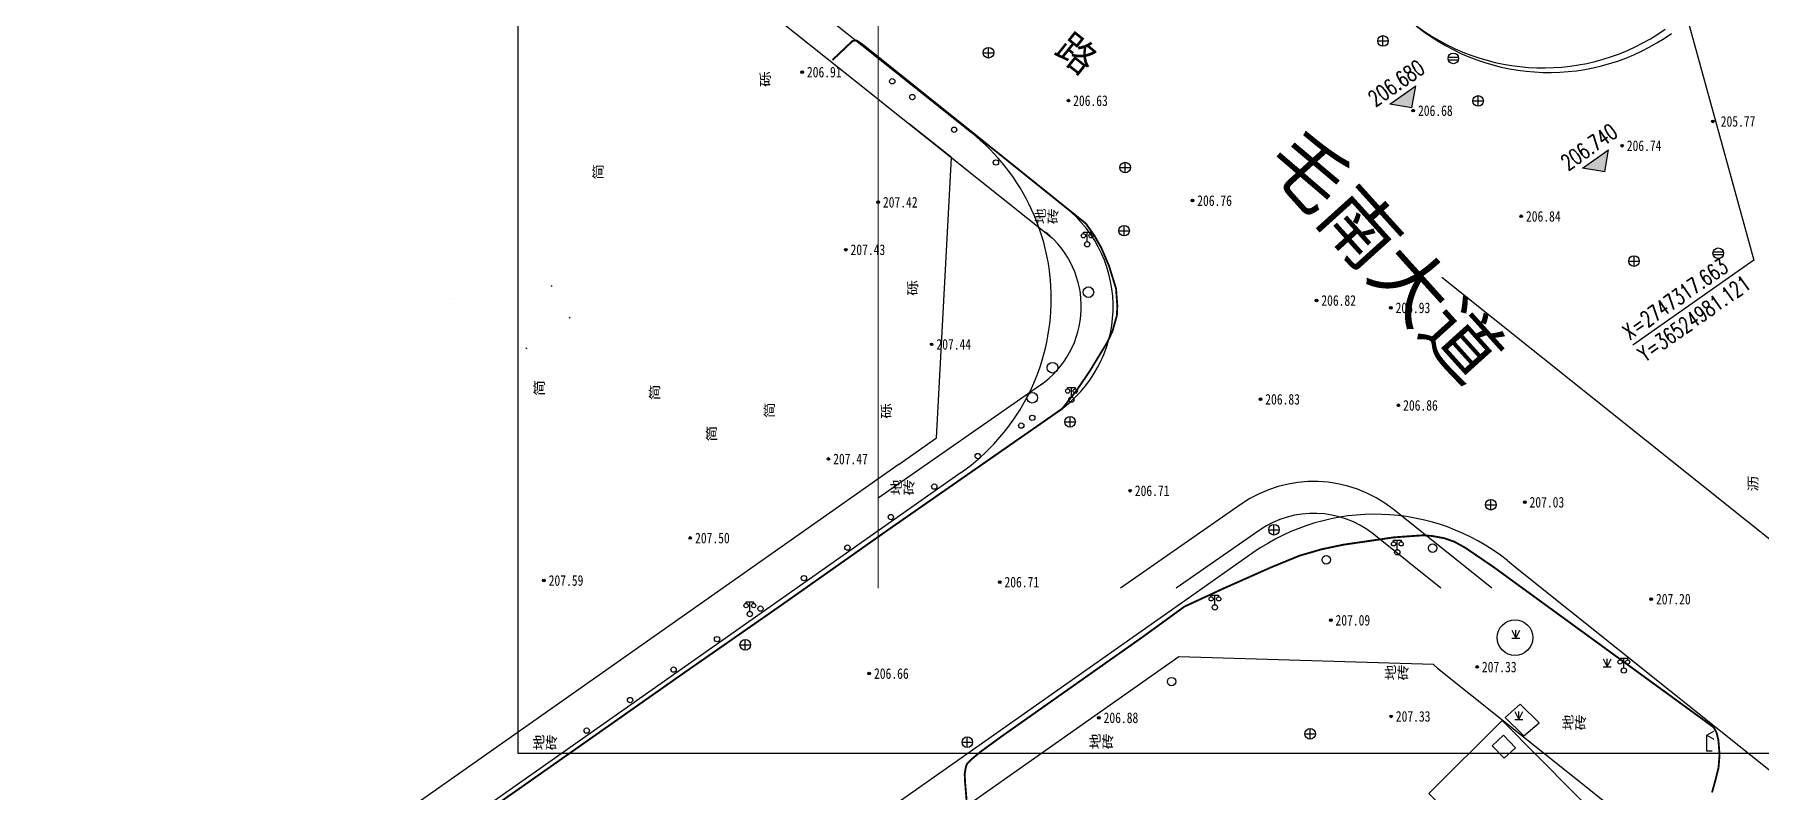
# Model space of a CAD drawing. Extents: x 36524600 to 36525730, y 2746759 to 2747713.
# Drawn here: x 36524826.2 to 36524988.8, y 2747242.1 to 2747313.4 of the extents above; entities that cross this region are included whole.
import ezdxf
from ezdxf.enums import TextEntityAlignment as Align

# ---------------------------------------------------------------- set-up
doc = ezdxf.new("R2010")
doc.units = 0
doc.header["$LTSCALE"] = 1000
doc.header["$MEASUREMENT"] = 0
doc.linetypes.add('DASHDOT', pattern=[25.4, 12.7, -6.35, 0, -6.35])
doc.linetypes.add('X32', pattern=[1.5, 1, -0.5])
doc.layers.add('0-有效绿地', color=96, linetype='Continuous', lineweight=5)
for name, color, linetype in [('0-规划道路', 4, 'Continuous'), ('COMPONENT', 4, 'Continuous'), ('DIM_COOR', 3, 'Continuous'), ('DIM_ELEV', 3, 'Continuous'), ('DLDW', 11, 'Continuous'), ('DLSS', 4, 'Continuous'), ('GCD', 252, 'Continuous'), ('GXYZ', 2, 'Continuous'), ('JMD', 6, 'Continuous'), ('PP-DX-PT', 251, 'Continuous'), ('PUB_TEXT', 7, 'Continuous'), ('RD-中线', 1, 'DASHDOT'), ('RD-侧石线', 251, 'Continuous'), ('RD-红线', 7, 'Continuous'), ('TWT_TEXT', 7, 'Continuous'), ('ZBTZ', 3, 'Continuous')]:
    doc.layers.add(name, color=color, linetype=linetype)
doc.layers.add('ASSIST', color=7, linetype='Continuous', plot=False)
doc.styles.add('_TCH_DIM', font='SIMPLEX', dxfattribs={"bigfont": 'GBCBIG'})
doc.styles.add('正等线体', font='宋体.shx', dxfattribs={"bigfont": '@@gbcbig.shx'})
doc.styles.add('细等线体', font='g13f12w.shx', dxfattribs={"width": 0.8, "bigfont": '@@gbcbig.shx'})
doc.styles.add('黑体', font='simhei.ttf')
doc.linetypes.add('1161', pattern='A,0,[149,AAA.SHX,S=0.15,R=0,X=0,Y=0],-1.6', length=1.6)

# ---------------------------------------------------------------- blocks, each defined once
blk = doc.blocks.new('gc124')
for p, q in [((-0.75, 1.5), (0, 0)), ((-0.75, 0), (0.75, 0)), ((0, 0), (0, 1.5)), ((0, 0), (0.75, 1.5))]:
    blk.add_line(p, q)
blk = doc.blocks.new('gc170')
at = {"linetype": 'Continuous'}
blk.add_circle((0, 0), 0.5, dxfattribs=at)
blk = doc.blocks.new('gc097')
for p, q in [((-0.7, 2), (-0.7, 2.3)), ((-0.7, 2.3), (0.7, 2.3)), ((0, 0.5), (0, 2.3)), ((0.7, 2.3), (0.7, 2))]:
    blk.add_line(p, q)
for centre, radius in [((-0.7, 1.6), 0.4), ((0, 0), 0.5), ((0.73, 1.6), 0.4)]:
    blk.add_circle(centre, radius)
blk = doc.blocks.new('Gc122')
blk.add_circle((0, 0), 0.8)
blk = doc.blocks.new('gc053')
for p, q in [((-0.97, 0.25), (0.97, 0.25)), ((-0.97, -0.25), (0.97, -0.25))]:
    blk.add_line(p, q)
blk.add_circle((0, 0), 1)
blk = doc.blocks.new('gc043')
for p, q in [((-1, 0), (1, 0)), ((0, -1), (0, 1))]:
    blk.add_line(p, q)
blk.add_circle((0, 0), 1)
blk = doc.blocks.new('GC188')
blk.add_circle((0, 0), 1)
blk = doc.blocks.new('gc200')
h = blk.add_hatch(color=256)
edge = h.paths.add_edge_path()
edge.add_arc((0, 0), 0.25, 0, 360)
blk.add_circle((0, 0), 0.25)
blk = doc.blocks.new('gcbj0102')
for p, q in [((-1, 0), (1, 0)), ((0, -1), (0, 1))]:
    blk.add_line(p, q)
blk.add_circle((0, 0), 1)
blk = doc.blocks.new('Gc052')
for p, q in [((0, 3), (1.3, 3.75)), ((0, 3), (1.3, 2.25)), ((0, 0), (0, 3)), ((1, 0), (0, 0))]:
    blk.add_line(p, q)
blk = doc.blocks.new('dxt')
at = {"color": 253, "elevation": 205.97}
blk.add_lwpolyline([(36524871.75, 2747471.48), (36525147.25, 2747471.48), (36525147.25, 2747245.68), (36524871.75, 2747245.68)], close=True, dxfattribs=at)
at = {"layer": 'ASSIST', "color": 253, "linetype": 'Continuous', "flags": 128}
for points, elevation in [([(36524916.75, 2747301.33, 0.00000221, 0.00000221, 0), (36524906.98, 2747308.97, 0.00000221, 0.00000221, 0)], 206.93), ([(36524771.75, 2747173.22, 0.00000221, 0.00000221, 0), (36524920.17, 2747277.29, 0.00000221, 0.00000221, 0)], 206.43)]:
    blk.add_lwpolyline(points, format="xyseb", dxfattribs=dict(at, elevation=elevation))
at = {"layer": 'DLSS', "color": 253, "linetype": 'Continuous', "flags": 128}
for points, elevation in [([(36524866.79, 2747238.87, 0.175, 0.175, 0), (36524871.89, 2747242.42, 0.175, 0.175, 0), (36524887.54, 2747253.41, 0.175, 0.175, 0), (36524896.29, 2747259.49, 0.175, 0.175, 0), (36524906.58, 2747266.74, 0.175, 0.175, 0), (36524922.99, 2747278.15, 0.175, 0.175, 0), (36524924.35, 2747279.88, 0.175, 0.175, 0), (36524925.56, 2747281.65, 0.175, 0.175, 0), (36524927.23, 2747284.39, 0.175, 0.175, 0), (36524927.73, 2747285.46, 0.175, 0.175, 0), (36524928.14, 2747286.92, 0.175, 0.175, 0), (36524928.18, 2747287.84, 0.175, 0.175, 0), (36524928.06, 2747289.47, 0.175, 0.175, 0), (36524927.4, 2747291.59, 0.175, 0.175, 0), (36524926.67, 2747293.31, 0.175, 0.175, 0), (36524926.01, 2747294.46, 0.175, 0.175, 0), (36524925.22, 2747295.58, 0.175, 0.175, 0), (36524922.8, 2747297.52, 0.175, 0.175, 0), (36524917.77, 2747301.56, 0.175, 0.175, 0), (36524904.35, 2747312.3, 0.175, 0.175, 0), (36524903.82, 2747312.69, 0.175, 0.175, 0), (36524903.58, 2747312.82, 0.175, 0.175, 0), (36524903.23, 2747312.76, 0.175, 0.175, 0), (36524901.34, 2747310.97, 0.175, 0.175, 0)], 204.48), ([(36524984.21, 2747242.03, 0.175, 0.175, 0), (36524984.53, 2747243.18, 0.175, 0.175, 0), (36524984.82, 2747244.36, 0.175, 0.175, 0), (36524984.92, 2747245.57, 0.175, 0.175, 0), (36524984.81, 2747246.94, 0.175, 0.175, 0), (36524984.63, 2747247.66, 0.175, 0.175, 0), (36524984.36, 2747248.16, 0.175, 0.175, 0), (36524984.36, 2747248.16, 0.175, 0.175, 0), (36524984.36, 2747248.16, 0.175, 0.175, 0), (36524963.58, 2747263.28, 0.175, 0.175, 0), (36524960.98, 2747265.05, 0.175, 0.175, 0), (36524959.95, 2747265.62, 0.175, 0.175, 0), (36524958.99, 2747265.96, 0.175, 0.175, 0), (36524957.83, 2747266.17, 0.175, 0.175, 0), (36524956.94, 2747266.23, 0.175, 0.175, 0), (36524955.63, 2747266.14, 0.175, 0.175, 0), (36524954.24, 2747266.04, 0.175, 0.175, 0), (36524949.49, 2747265.35, 0.175, 0.175, 0), (36524947.4, 2747264.91, 0.175, 0.175, 0), (36524945.34, 2747264.31, 0.175, 0.175, 0), (36524942.77, 2747263.26, 0.175, 0.175, 0), (36524938.17, 2747261.22, 0.175, 0.175, 0), (36524934.5, 2747259.52, 0.175, 0.175, 0), (36524930.69, 2747256.75, 0.175, 0.175, 0), (36524917.22, 2747247.26, 0.175, 0.175, 0), (36524915.3, 2747245.86, 0.175, 0.175, 0), (36524914.44, 2747245.15, 0.175, 0.175, 0), (36524914.04, 2747244.73, 0.175, 0.175, 0), (36524913.96, 2747244.58, 0.175, 0.175, 0), (36524913.87, 2747244.2, 0.175, 0.175, 0), (36524913.8, 2747243.77, 0.175, 0.175, 0), (36524913.84, 2747242.98, 0.175, 0.175, 0), (36524914.03, 2747240.68, 0.175, 0.175, 0)], 207.48)]:
    blk.add_lwpolyline(points, format="xyseb", dxfattribs=dict(at, elevation=elevation))
at = {"layer": 'JMD', "color": 253, "linetype": 'Continuous'}
for p, q in [((36524874.91, 2747289.74, 209.16), (36524874.83, 2747289.64, 209.16)), ((36524876.63, 2747286.67, 209.13), (36524876.56, 2747286.76, 209.13)), ((36524872.56, 2747283.77, 208.97), (36524872.49, 2747283.87, 208.97))]:
    blk.add_line(p, q, dxfattribs=at)
at = {"layer": 'JMD', "color": 253, "linetype": 'Continuous', "const_width": 0.00000222, "elevation": 215.38, "flags": 128}
blk.add_lwpolyline([(36524867.73, 2747321.62), (36524902.6, 2747293.12), (36524890.92, 2747279.17), (36524855.81, 2747307.83)], close=True, dxfattribs=at)
at = {"layer": 'JMD', "color": 253, "linetype": 'Continuous', "elevation": 208.6, "flags": 128}
for points in [[(36524799.02, 2747232.13, 0.00000221, 0.00000221, 0), (36524849.22, 2747267.34, 0.00000221, 0.00000221, 0), (36524869.3, 2747281.47, 0.00000221, 0.00000221, 0), (36524877.74, 2747287.45, 0.00000221, 0.00000221, 0), (36524869.21, 2747294.33, 0.00000221, 0.00000221, 0), (36524852.24, 2747307.97, 0.00000221, 0.00000221, 0), (36524858.6, 2747315.87, 0.00000221, 0.00000221, 0), (36524861.44, 2747319.01, 0.00000223, 0.00000223, 0)], [(36524798.95, 2747232.23, 0.00000221, 0.00000221, 0), (36524849.15, 2747267.43, 0.00000221, 0.00000221, 0), (36524869.23, 2747281.57, 0.00000221, 0.00000221, 0), (36524877.54, 2747287.46, 0.00000221, 0.00000221, 0), (36524869.13, 2747294.23, 0.00000221, 0.00000221, 0), (36524852.07, 2747307.95, 0.00000221, 0.00000221, 0), (36524858.51, 2747315.95, 0.00000221, 0.00000221, 0), (36524861.35, 2747319.1, 0.00000223, 0.00000223, 0)]]:
    blk.add_lwpolyline(points, format="xyseb", dxfattribs=at)
at = {"layer": 'JMD', "color": 253, "linetype": 'Continuous', "flags": 128}
for points, elevation in [([(36524874.2, 2747286.08, 0.00000221, 0.00000221, 0), (36524853.48, 2747271.48, 0.00000221, 0.00000221, 0), (36524849.54, 2747277.09, 0.00000221, 0.00000221, 0), (36524869.96, 2747291.85, 0.00000221, 0.00000221, 0)], 209.55), ([(36524871.24, 2747279.73, 0.00000221, 0.00000221, 0), (36524873.51, 2747277.68, 0.00000221, 0.00000221, 0), (36524876.14, 2747280.38, 0.00000221, 0.00000221, 0), (36524873.95, 2747282.51, 0.00000221, 0.00000221, 0)], 207.82), ([(36524881.25, 2747280.19, 0.00000221, 0.00000221, 0), (36524883.29, 2747282.74, 0.00000221, 0.00000221, 0), (36524887.9, 2747279.18, 0.00000221, 0.00000221, 0), (36524885.9, 2747276.59, 0.00000221, 0.00000221, 0)], 210.98), ([(36524890.92, 2747279.17, 0.00000221, 0.00000221, 0), (36524897.57, 2747273.81, 0.00000221, 0.00000221, 0), (36524899.77, 2747276.81, 0.00000221, 0.00000221, 0), (36524893.4, 2747282.14, 0.00000222, 0.00000222, 0)], 214.72), ([(36524864.63, 2747277.53, 0.00000221, 0.00000221, 0), (36524868.46, 2747272.27, 0.00000221, 0.00000221, 0), (36524872.44, 2747274.7, 0.00000221, 0.00000221, 0), (36524868.54, 2747280.36, 0.00000221, 0.00000221, 0)], 207.73), ([(36524886.44, 2747276.24, 0.00000221, 0.00000221, 0), (36524891.18, 2747272.38, 0.00000221, 0.00000221, 0), (36524893.47, 2747275.5, 0.00000221, 0.00000221, 0), (36524888.54, 2747279.11, 0.00000221, 0.00000221, 0)], 207.46)]:
    blk.add_lwpolyline(points, format="xyseb", close=True, dxfattribs=dict(at, elevation=elevation))
at = {"layer": 'JMD', "color": 253, "linetype": 'X32', "elevation": 226.51, "flags": 128}
blk.add_lwpolyline([(36524970.95, 2747228.64), (36524977.8, 2747235.36), (36524964.45, 2747248.8), (36524957.52, 2747241.92)], close=True, dxfattribs=at)
at = {"layer": 'JMD', "color": 253, "linetype": 'Continuous', "flags": 128}
blk.add_lwpolyline([(36524964.57, 2747247.42), (36524963.51, 2747246.43), (36524964.64, 2747245.25), (36524965.71, 2747246.24)], close=True, dxfattribs=at)
at = {"layer": 'PP-DX-PT', "color": 253, "linetype": 'Continuous'}
for p in [(36524898.49, 2747309.84, 206.91), (36524923.57, 2747307.15, 206.63), (36524956.06, 2747306.21, 206.68), (36524984.28, 2747305.2, 205.77), (36524975.73, 2747302.91, 206.74), (36524905.65, 2747297.59, 207.42), (36524935.26, 2747297.74, 206.76), (36524966.23, 2747296.26, 206.84), (36524902.6, 2747293.12, 207.43), (36524946.95, 2747288.34, 206.82), (36524953.95, 2747287.65, 206.93), (36524910.69, 2747284.21, 207.44), (36524941.67, 2747279.04, 206.83), (36524954.66, 2747278.47, 206.86), (36524900.96, 2747273.42, 207.47), (36524929.38, 2747270.43, 206.71), (36524966.57, 2747269.35, 207.03), (36524887.95, 2747265.98, 207.5), (36524874.16, 2747261.98, 207.59), (36524917.1, 2747261.83, 206.71), (36524978.48, 2747260.23, 207.2), (36524948.29, 2747258.24, 207.09), (36524904.81, 2747253.22, 206.66), (36524962.08, 2747253.84, 207.33), (36524926.44, 2747249.06, 206.88), (36524953.97, 2747249.19, 207.33)]:
    blk.add_point(p, dxfattribs=at)
at = {"layer": 'PP-DX-PT', "color": 253}
for p in [(36524898.49, 2747309.84, 206.91), (36524923.57, 2747307.15, 206.63), (36524956.06, 2747306.21, 206.68), (36524984.28, 2747305.2, 205.77), (36524975.73, 2747302.91, 206.74), (36524905.65, 2747297.59, 207.42), (36524935.26, 2747297.74, 206.76), (36524966.23, 2747296.26, 206.84), (36524902.6, 2747293.12, 207.43), (36524946.95, 2747288.34, 206.82), (36524953.95, 2747287.65, 206.93), (36524910.69, 2747284.21, 207.44), (36524941.67, 2747279.04, 206.83), (36524954.66, 2747278.47, 206.86), (36524900.96, 2747273.42, 207.47), (36524929.38, 2747270.43, 206.71), (36524966.57, 2747269.35, 207.03), (36524887.95, 2747265.98, 207.5), (36524874.16, 2747261.98, 207.59), (36524917.1, 2747261.83, 206.71), (36524978.48, 2747260.23, 207.2), (36524948.29, 2747258.24, 207.09), (36524904.81, 2747253.22, 206.66), (36524962.08, 2747253.84, 207.33), (36524926.44, 2747249.06, 206.88), (36524953.97, 2747249.19, 207.33)]:
    blk.add_point(p, dxfattribs=at)
at = {"layer": 'RD-中线', "color": 253, "flags": 128}
blk.add_lwpolyline([(36524958.75, 2747290.53), (36524995.7, 2747261.05), (36525178.31, 2747115.36)], dxfattribs=at)
at = {"layer": 'RD-侧石线', "color": 253, "linetype": 'Continuous', "flags": 128}
for points in [[(36524895.18, 2747319.49), (36524907.19, 2747309.91), (36524914.43, 2747304.14)], [(36524913.46, 2747272.14), (36524770.12, 2747171.41)], [(36524940.96, 2747264.58), (36524935.07, 2747260.44), (36524789.75, 2747158.32)], [(36524964.93, 2747263.85), (36524965.84, 2747263.12), (36525047.29, 2747198.14)]]:
    blk.add_lwpolyline(points, dxfattribs=at)
at = {"layer": 'RD-侧石线', "color": 253, "linetype": 'Continuous'}
for points in [[(36524955.83, 2747314.6, 0.333043), (36524979.8, 2747313.87, 0.333043)], [(36524913.46, 2747272.14, 0.500326), (36524914.43, 2747304.14, 0.500326)], [(36524964.93, 2747263.85, 0.333043), (36524940.96, 2747264.58, 0.333043)]]:
    blk.add_lwpolyline(points, format="xyb", dxfattribs=at)
at = {"layer": 'RD-红线', "color": 253, "linetype": 'Continuous', "flags": 128}
for points in [[(36524893.31, 2747317.15), (36524905.32, 2747307.57), (36524908.61, 2747304.94)], [(36524907.64, 2747272.94), (36524770.07, 2747176.27)], [(36524933.99, 2747254.79), (36524795.14, 2747157.21)], [(36524957.96, 2747254.06), (36524958.36, 2747253.74), (36525039.81, 2747188.76)]]:
    blk.add_lwpolyline(points, dxfattribs=at)
at = {"layer": 'RD-红线', "color": 253, "linetype": 'Continuous'}
for points in [[(36524907.64, 2747272.94), (36524911.16, 2747275.41), (36524912.56, 2747301.79), (36524908.61, 2747304.94, 0.500326)], [(36524957.96, 2747254.06), (36524933.99, 2747254.79, 0.333043)]]:
    blk.add_lwpolyline(points, format="xyb", dxfattribs=at)
at = {"layer": 'ZBTZ', "color": 253, "linetype": '1161', "flags": 128}
for points, const_width, elevation in [([(36524903.4, 2747312.92), (36524898.62, 2747316.92)], 0.00000221, 206.39), ([(36524901.34, 2747310.97), (36524908.66, 2747305.09), (36524917.58, 2747297.71), (36524922.97, 2747293.4), (36524924.23, 2747291.74), (36524925.02, 2747289.93), (36524925.17, 2747288.77), (36524925.13, 2747287.64), (36524924.73, 2747286.18), (36524923.81, 2747284.45), (36524922.76, 2747282.94), (36524916.49, 2747278.47), (36524904.9, 2747270.05), (36524892.38, 2747261.74), (36524881.79, 2747254.15), (36524862.3, 2747240.76), (36524856.94, 2747236.86)], 0.0000022, 206.46)]:
    blk.add_lwpolyline(points, dxfattribs=dict(at, const_width=const_width, elevation=elevation))
at = {"layer": 'ZBTZ', "color": 253, "flags": 128}
for points, elevation in [([(36524984.36, 2747248.16, 0.00000221, 0.00000221, 0), (36524983.88, 2747247.37, 0.00000221, 0.00000221, 0), (36524983.6, 2747247.09, 0.00000221, 0.00000221, 0), (36524982.98, 2747246.96, 0.00000221, 0.00000221, 0), (36524982.53, 2747246.98, 0.00000221, 0.00000221, 0), (36524982.32, 2747247.04, 0.00000221, 0.00000221, 0), (36524981.78, 2747247.33, 0.00000221, 0.00000221, 0), (36524977.09, 2747250.86, 0.00000221, 0.00000221, 0), (36524974.6, 2747252.7, 0.00000221, 0.00000221, 0), (36524966.21, 2747258.92, 0.00000221, 0.00000221, 0), (36524966.05, 2747259.1, 0.00000221, 0.00000221, 0), (36524965.94, 2747259.31, 0.00000221, 0.00000221, 0), (36524965.9, 2747259.62, 0.00000221, 0.00000221, 0), (36524965.93, 2747260.01, 0.00000221, 0.00000221, 0), (36524965.98, 2747260.39, 0.00000221, 0.00000221, 0), (36524966.19, 2747260.88, 0.00000221, 0.00000221, 0), (36524966.34, 2747261.2, 0.00000221, 0.00000221, 0), (36524966.39, 2747261.31, 0.00000221, 0.00000221, 0)], 207.25), ([(36524932.48, 2747254, 0.00000221, 0.00000221, 0), (36524931.82, 2747253.66, 0.00000221, 0.00000221, 0), (36524931.55, 2747253.37, 0.00000221, 0.00000221, 0), (36524931.3, 2747252.83, 0.00000221, 0.00000221, 0), (36524931.28, 2747252.31, 0.00000221, 0.00000221, 0), (36524931.45, 2747251.74, 0.00000221, 0.00000221, 0), (36524931.85, 2747251.23, 0.00000221, 0.00000221, 0), (36524932.34, 2747250.97, 0.00000221, 0.00000221, 0), (36524932.66, 2747250.91, 0.00000221, 0.00000221, 0), (36524933.14, 2747250.84, 0.00000221, 0.00000221, 0), (36524933.66, 2747250.98, 0.00000221, 0.00000221, 0), (36524934.36, 2747251.42, 0.00000221, 0.00000221, 0), (36524934.69, 2747251.99, 0.00000221, 0.00000221, 0), (36524934.72, 2747252.55, 0.00000221, 0.00000221, 0), (36524934.64, 2747252.96, 0.00000221, 0.00000221, 0), (36524934.33, 2747253.56, 0.00000221, 0.00000221, 0), (36524933.91, 2747253.88, 0.00000221, 0.00000221, 0), (36524933.42, 2747254.1, 0.00000221, 0.00000221, 0), (36524932.98, 2747254.13, 0.00000221, 0.00000221, 0)], 206.96)]:
    blk.add_lwpolyline(points, format="xyseb", close=True, dxfattribs=dict(at, elevation=elevation))
at = {"layer": 'ZBTZ', "color": 253, "linetype": '1161', "flags": 128}
blk.add_lwpolyline([(36524964.73, 2747249.09), (36524966.48, 2747247.36), (36524967.92, 2747248.59), (36524966.13, 2747250.34)], close=True, dxfattribs=at)
at = {"layer": 'ZBTZ', "color": 253, "linetype": '1161', "elevation": 207.47, "flags": 128}
blk.add_lwpolyline([(36524999.81, 2747235.79, 0.00000221, 0.00000221, 0), (36524984.63, 2747247.66, 0.00000221, 0.00000221, 0)], format="xyseb", dxfattribs=at)
at = {"layer": 'ZBTZ', "color": 253}
blk.add_circle((36524965.65, 2747256.6, 208.24), 1.68, dxfattribs=at)
at = {"layer": 'COMPONENT', "color": 253, "linetype": 'Continuous', "xscale": 0.5, "yscale": 0.5}
blk.add_blockref('gcbj0102', (36524914.05, 2747246.76), dxfattribs=at)
at = {"layer": 'DLDW', "color": 253, "linetype": 'Continuous', "xscale": 0.5, "yscale": 0.5}
for p in [(36524925.34, 2747293.63, 206.99), (36524923.85, 2747279.01, 206.62), (36524954.56, 2747264.63, 207.13), (36524937.37, 2747259.45, 206.92), (36524893.56, 2747258.82, 206.79), (36524975.9, 2747253.51, 207.65)]:
    blk.add_blockref('gc097', p, dxfattribs=at)
at = {"layer": 'DLSS', "color": 253, "linetype": 'Continuous', "xscale": 0.5, "yscale": 0.5}
blk.add_blockref('Gc052', (36524983.72, 2747245.91), dxfattribs=at)
at = {"layer": 'GCD', "color": 253, "linetype": 'Continuous'}
ref = blk.add_blockref('gc200', (36524898.49, 2747309.84, 206.91), dxfattribs=dict(at, xscale=0.5, yscale=0.5, zscale=0.5))
ref.add_attrib('height', '206.91', dxfattribs={"linetype": 'Continuous', "height": 1, "style": '正等线体', "width": 0.8}).set_placement((36524898.94, 2747309.84, 206.91), align=Align.MIDDLE_LEFT)
ref = blk.add_blockref('gc200', (36524923.57, 2747307.15, 206.63), dxfattribs=dict(at, xscale=0.5, yscale=0.5, zscale=0.5))
ref.add_attrib('height', '206.63', dxfattribs={"linetype": 'Continuous', "height": 1, "style": '正等线体', "width": 0.8}).set_placement((36524924.02, 2747307.15, 206.63), align=Align.MIDDLE_LEFT)
ref = blk.add_blockref('gc200', (36524956.06, 2747306.21, 206.68), dxfattribs=dict(at, xscale=0.5, yscale=0.5, zscale=0.5))
ref.add_attrib('height', '206.68', dxfattribs={"linetype": 'Continuous', "height": 1, "style": '正等线体', "width": 0.8}).set_placement((36524956.51, 2747306.21, 206.68), align=Align.MIDDLE_LEFT)
ref = blk.add_blockref('gc200', (36524984.28, 2747305.2, 205.77), dxfattribs=dict(at, xscale=0.5, yscale=0.5, zscale=0.5))
ref.add_attrib('height', '205.77', dxfattribs={"linetype": 'Continuous', "height": 1, "style": '正等线体', "width": 0.8}).set_placement((36524985.03, 2747305.2, 205.77), align=Align.MIDDLE_LEFT)
ref = blk.add_blockref('gc200', (36524975.73, 2747302.91, 206.74), dxfattribs=dict(at, xscale=0.5, yscale=0.5, zscale=0.5))
ref.add_attrib('height', '206.74', dxfattribs={"linetype": 'Continuous', "height": 1, "style": '正等线体', "width": 0.8}).set_placement((36524976.18, 2747302.91, 206.74), align=Align.MIDDLE_LEFT)
ref = blk.add_blockref('gc200', (36524905.65, 2747297.59, 207.42), dxfattribs=dict(at, xscale=0.5, yscale=0.5, zscale=0.5))
ref.add_attrib('height', '207.42', dxfattribs={"linetype": 'Continuous', "height": 1, "style": '正等线体', "width": 0.8}).set_placement((36524906.1, 2747297.59, 207.42), align=Align.MIDDLE_LEFT)
ref = blk.add_blockref('gc200', (36524935.26, 2747297.74, 206.76), dxfattribs=dict(at, xscale=0.5, yscale=0.5, zscale=0.5))
ref.add_attrib('height', '206.76', dxfattribs={"linetype": 'Continuous', "height": 1, "style": '正等线体', "width": 0.8}).set_placement((36524935.71, 2747297.74, 206.76), align=Align.MIDDLE_LEFT)
ref = blk.add_blockref('gc200', (36524966.23, 2747296.26, 206.84), dxfattribs=dict(at, xscale=0.5, yscale=0.5, zscale=0.5))
ref.add_attrib('height', '206.84', dxfattribs={"linetype": 'Continuous', "height": 1, "style": '正等线体', "width": 0.8}).set_placement((36524966.68, 2747296.26, 206.84), align=Align.MIDDLE_LEFT)
ref = blk.add_blockref('gc200', (36524902.6, 2747293.12, 207.43), dxfattribs=dict(at, xscale=0.5, yscale=0.5, zscale=0.5))
ref.add_attrib('height', '207.43', dxfattribs={"linetype": 'Continuous', "height": 1, "style": '正等线体', "width": 0.8}).set_placement((36524903.05, 2747293.12, 215.38), align=Align.MIDDLE_LEFT)
ref = blk.add_blockref('gc200', (36524946.95, 2747288.34, 206.82), dxfattribs=dict(at, xscale=0.5, yscale=0.5, zscale=0.5))
ref.add_attrib('height', '206.82', dxfattribs={"linetype": 'Continuous', "height": 1, "style": '正等线体', "width": 0.8}).set_placement((36524947.4, 2747288.34, 206.82), align=Align.MIDDLE_LEFT)
ref = blk.add_blockref('gc200', (36524953.95, 2747287.65, 206.93), dxfattribs=dict(at, xscale=0.5, yscale=0.5, zscale=0.5))
ref.add_attrib('height', '206.93', dxfattribs={"linetype": 'Continuous', "height": 1, "style": '正等线体', "width": 0.8}).set_placement((36524954.4, 2747287.65, 206.93), align=Align.MIDDLE_LEFT)
ref = blk.add_blockref('gc200', (36524910.69, 2747284.21, 207.44), dxfattribs=dict(at, xscale=0.5, yscale=0.5, zscale=0.5))
ref.add_attrib('height', '207.44', dxfattribs={"linetype": 'Continuous', "height": 1, "style": '正等线体', "width": 0.8}).set_placement((36524911.14, 2747284.21, 207.44), align=Align.MIDDLE_LEFT)
ref = blk.add_blockref('gc200', (36524941.67, 2747279.04, 206.83), dxfattribs=dict(at, xscale=0.5, yscale=0.5, zscale=0.5))
ref.add_attrib('height', '206.83', dxfattribs={"linetype": 'Continuous', "height": 1, "style": '正等线体', "width": 0.8}).set_placement((36524942.12, 2747279.04, 206.83), align=Align.MIDDLE_LEFT)
ref = blk.add_blockref('gc200', (36524954.66, 2747278.47, 206.86), dxfattribs=dict(at, xscale=0.5, yscale=0.5, zscale=0.5))
ref.add_attrib('height', '206.86', dxfattribs={"linetype": 'Continuous', "height": 1, "style": '正等线体', "width": 0.8}).set_placement((36524955.11, 2747278.47, 206.86), align=Align.MIDDLE_LEFT)
ref = blk.add_blockref('gc200', (36524900.96, 2747273.42, 207.47), dxfattribs=dict(at, xscale=0.5, yscale=0.5, zscale=0.5))
ref.add_attrib('height', '207.47', dxfattribs={"linetype": 'Continuous', "height": 1, "style": '正等线体', "width": 0.8}).set_placement((36524901.41, 2747273.42, 207.47), align=Align.MIDDLE_LEFT)
ref = blk.add_blockref('gc200', (36524929.38, 2747270.43, 206.71), dxfattribs=dict(at, xscale=0.5, yscale=0.5, zscale=0.5))
ref.add_attrib('height', '206.71', dxfattribs={"linetype": 'Continuous', "height": 1, "style": '正等线体', "width": 0.8}).set_placement((36524929.83, 2747270.43, 206.71), align=Align.MIDDLE_LEFT)
ref = blk.add_blockref('gc200', (36524966.57, 2747269.35, 207.03), dxfattribs=dict(at, xscale=0.5, yscale=0.5, zscale=0.5))
ref.add_attrib('height', '207.03', dxfattribs={"linetype": 'Continuous', "height": 1, "style": '正等线体', "width": 0.8}).set_placement((36524967.02, 2747269.35, 207.03), align=Align.MIDDLE_LEFT)
ref = blk.add_blockref('gc200', (36524887.95, 2747265.98, 207.5), dxfattribs=dict(at, xscale=0.5, yscale=0.5, zscale=0.5))
ref.add_attrib('height', '207.50', dxfattribs={"linetype": 'Continuous', "height": 1, "style": '正等线体', "width": 0.8}).set_placement((36524888.4, 2747265.98, 207.5), align=Align.MIDDLE_LEFT)
ref = blk.add_blockref('gc200', (36524874.16, 2747261.98, 207.59), dxfattribs=dict(at, xscale=0.5, yscale=0.5, zscale=0.5))
ref.add_attrib('height', '207.59', dxfattribs={"linetype": 'Continuous', "height": 1, "style": '正等线体', "width": 0.8}).set_placement((36524874.61, 2747261.98, 207.59), align=Align.MIDDLE_LEFT)
ref = blk.add_blockref('gc200', (36524917.1, 2747261.83, 206.71), dxfattribs=dict(at, xscale=0.5, yscale=0.5, zscale=0.5))
ref.add_attrib('height', '206.71', dxfattribs={"linetype": 'Continuous', "height": 1, "style": '正等线体', "width": 0.8}).set_placement((36524917.55, 2747261.83, 206.71), align=Align.MIDDLE_LEFT)
ref = blk.add_blockref('gc200', (36524978.48, 2747260.23, 207.2), dxfattribs=dict(at, xscale=0.5, yscale=0.5, zscale=0.5))
ref.add_attrib('height', '207.20', dxfattribs={"linetype": 'Continuous', "height": 1, "style": '正等线体', "width": 0.8}).set_placement((36524978.93, 2747260.23, 207.2), align=Align.MIDDLE_LEFT)
ref = blk.add_blockref('gc200', (36524948.29, 2747258.24, 207.09), dxfattribs=dict(at, xscale=0.5, yscale=0.5, zscale=0.5))
ref.add_attrib('height', '207.09', dxfattribs={"linetype": 'Continuous', "height": 1, "style": '正等线体', "width": 0.8}).set_placement((36524948.74, 2747258.24, 207.09), align=Align.MIDDLE_LEFT)
ref = blk.add_blockref('gc200', (36524962.08, 2747253.84, 207.33), dxfattribs=dict(at, xscale=0.5, yscale=0.5, zscale=0.5))
ref.add_attrib('height', '207.33', dxfattribs={"linetype": 'Continuous', "height": 1, "style": '正等线体', "width": 0.8}).set_placement((36524962.53, 2747253.84, 207.33), align=Align.MIDDLE_LEFT)
ref = blk.add_blockref('gc200', (36524904.81, 2747253.22, 206.66), dxfattribs=dict(at, xscale=0.5, yscale=0.5, zscale=0.5))
ref.add_attrib('height', '206.66', dxfattribs={"linetype": 'Continuous', "height": 1, "style": '正等线体', "width": 0.8}).set_placement((36524905.26, 2747253.22, 206.66), align=Align.MIDDLE_LEFT)
ref = blk.add_blockref('gc200', (36524926.44, 2747249.06, 206.88), dxfattribs=dict(at, xscale=0.5, yscale=0.5, zscale=0.5))
ref.add_attrib('height', '206.88', dxfattribs={"linetype": 'Continuous', "height": 1, "style": '正等线体', "width": 0.8}).set_placement((36524926.89, 2747249.06, 206.88), align=Align.MIDDLE_LEFT)
ref = blk.add_blockref('gc200', (36524953.97, 2747249.19, 207.33), dxfattribs=dict(at, xscale=0.5, yscale=0.5, zscale=0.5))
ref.add_attrib('height', '207.33', dxfattribs={"linetype": 'Continuous', "height": 1, "style": '正等线体', "width": 0.8}).set_placement((36524954.42, 2747249.19, 207.33), align=Align.MIDDLE_LEFT)
at = {"layer": 'GXYZ', "color": 253, "linetype": 'Continuous', "xscale": 0.5, "yscale": 0.5}
for name, p in [('gc043', (36524953.21, 2747312.77, 206.53)), ('gc043', (36524916.05, 2747311.66, 206.51)), ('gc053', (36524959.84, 2747311.13, 206.58)), ('gc043', (36524962.17, 2747307.12, 206.63)), ('gc043', (36524928.92, 2747300.85, 206.67)), ('gc043', (36524928.82, 2747294.91, 206.68)), ('gc053', (36524984.8, 2747292.78, 206.81)), ('gc043', (36524976.86, 2747292.05, 206.81)), ('GC188', (36524925.46, 2747289.12, 206.88)), ('GC188', (36524922.07, 2747282.01, 206.4)), ('GC188', (36524920.17, 2747279.18, 206.79)), ('gc043', (36524923.73, 2747276.91, 206.61)), ('gc043', (36524963.37, 2747269.11, 206.94)), ('gc043', (36524942.94, 2747266.76, 206.7)), ('gc043', (36524893.13, 2747255.92, 206.52)), ('gc043', (36524946.35, 2747247.55, 207.32))]:
    blk.add_blockref(name, p, dxfattribs=at)
at = {"layer": 'ZBTZ', "color": 253, "linetype": 'Continuous', "xscale": 0.5, "yscale": 0.5}
for p, rotation in [((36524906.98, 2747308.97, 206.71), 141.9822598531278), ((36524908.87, 2747307.49, 206.76), 141.9822598531278), ((36524912.81, 2747304.41, 206.84), 141.9822598531278), ((36524916.75, 2747301.33, 206.93), 141.9822598531278), ((36524919.13, 2747276.56, 206.8), 35.03786278053275), ((36524920.17, 2747277.29, 206.8), 35.03786278053275), ((36524915.03, 2747273.69, 206.79), 35.03786278053275), ((36524910.94, 2747270.82, 206.78), 35.03786278053275), ((36524906.84, 2747267.95, 206.77), 35.03786278053275), ((36524902.75, 2747265.08, 206.76), 35.03786278053275), ((36524898.66, 2747262.2, 206.75), 35.03786278053275), ((36524894.56, 2747259.33, 206.74), 35.03786278053275), ((36524890.47, 2747256.46, 206.73), 35.03786278053275), ((36524886.38, 2747253.59, 206.72), 35.03786278053275), ((36524882.28, 2747250.72, 206.71), 35.03786278053275), ((36524878.19, 2747247.85, 206.7), 35.03786278053275)]:
    blk.add_blockref('gc170', p, dxfattribs=dict(at, rotation=rotation))
for name, p in [('Gc122', (36524957.89, 2747265.02, 207.41)), ('Gc122', (36524947.87, 2747263.92, 211.96)), ('gc124', (36524965.73, 2747256.56, 208.01)), ('gc124', (36524974.34, 2747253.86, 207.43)), ('Gc122', (36524933.3, 2747252.46, 213.15)), ('gc124', (36524966, 2747248.89))]:
    blk.add_blockref(name, p, dxfattribs=at)
at = {"layer": 'DLSS', "color": 253, "linetype": 'Continuous', "style": '细等线体'}
for s, p in [('砾', (36524895, 2747309.17, 203.7)), ('地砖', (36524921.52, 2747296.27, 202.98)), ('砾', (36524908.89, 2747289.51, 203.7)), ('砾', (36524906.41, 2747277.93, 203.7)), ('地砖', (36524907.95, 2747270.74, -1.5)), ('沥', (36524988.06, 2747271.09, 207.77)), ('地砖', (36524954.5, 2747253.31, 207.46)), ('地砖', (36524971.23, 2747248.61, 207.9)), ('地砖', (36524874.27, 2747246.73, -1.5)), ('地砖', (36524926.68, 2747246.83, 208.84))]:
    blk.add_text(s, height=1.25, dxfattribs=at).set_placement(p, align=Align.MIDDLE)
at = {"layer": 'JMD', "color": 253, "linetype": 'Continuous', "style": '细等线体'}
for p in [(36524879.25, 2747300.43, 213.03), (36524873.71, 2747280.08, 208.28), (36524884.58, 2747279.67, 210.13), (36524895.39, 2747277.99, 215.38), (36524889.94, 2747275.78, 208.19)]:
    blk.add_text('简', height=1.25, dxfattribs=at).set_placement(p, align=Align.MIDDLE)
at = {"layer": 'TWT_TEXT', "color": 253, "style": '黑体'}
blk.add_text('毛南大道', height=5.257, rotation=312.0498, dxfattribs=at).set_placement((36524941.95, 2747301.45))

msp = doc.modelspace()

# ---------------------------------------------------------------- hatches: boundary and pattern name
at = {"layer": 'DIM_ELEV'}
for points in [[(36524955.932, 2747306.459), (36524953.843, 2747306.826), (36524956.299, 2747308.548)], [(36524974.095, 2747300.441), (36524972.005, 2747300.808), (36524974.462, 2747302.53)]]:
    msp.add_hatch(color=256, dxfattribs=at).paths.add_polyline_path(points)

# ---------------------------------------------------------------- linework, layer by layer
at = {"layer": '0-有效绿地'}
msp.add_line((36524905.661, 2747261.254), (36524905.661, 2747315.876), dxfattribs=at)
at = {"layer": '0-规划道路', "color": 4}
for p, q in [((36524917.769, 2747301.556), (36524905.661, 2747311.256)), ((36524905.661, 2747307.295), (36524922.06, 2747294.212)), ((36524923.301, 2747297.114), (36524917.769, 2747301.556)), ((36524905.661, 2747269.753), (36524921.272, 2747280.608)), ((36524906.583, 2747266.74), (36524922.639, 2747277.905)), ((36524905.661, 2747266.091), (36524906.583, 2747266.74))]:
    msp.add_line(p, q, dxfattribs=at)
for points in [[(36524963.471, 2747261.254), (36524954.183, 2747268.679, 0.3319432), (36524939.839, 2747269.159), (36524928.471, 2747261.254)], [(36524958.667, 2747261.254), (36524952.31, 2747266.336, 0.3319432), (36524941.552, 2747266.695), (36524933.726, 2747261.254)]]:
    msp.add_lwpolyline(points, format="xyb", dxfattribs=at)
for centre, radius, start, end in [((36524968.847, 2747329.803), 20, 231.41761, 305.2834), ((36524915.788, 2747287.757), 12, 304.81277, 51.23921), ((36524915.788, 2747287.757), 9, 304.81277, 51.23921)]:
    msp.add_arc(centre, radius, start, end, dxfattribs=at)
at = {"layer": 'DIM_COOR', "color": 3}
for p, q in [((36524981.121, 2747317.663), (36524988.137, 2747292.124)), ((36524988.137, 2747292.124), (36524976.744, 2747284.135))]:
    msp.add_line(p, q, dxfattribs=at)
at = {"layer": 'DIM_ELEV'}
for p, q in [((36524953.843, 2747306.826), (36524956.299, 2747308.548)), ((36524955.932, 2747306.459), (36524956.299, 2747308.548)), ((36524955.932, 2747306.459), (36524953.843, 2747306.826)), ((36524972.005, 2747300.808), (36524974.462, 2747302.53)), ((36524974.095, 2747300.441), (36524974.462, 2747302.53)), ((36524974.095, 2747300.441), (36524972.005, 2747300.808))]:
    msp.add_line(p, q, dxfattribs=at)

# ---------------------------------------------------------------- block references
msp.add_blockref('dxt', (0, 0))

# ---------------------------------------------------------------- texts
at = {"layer": 'PUB_TEXT', "linetype": 'Continuous', "style": '黑体'}
msp.add_text('路', height=2.629, rotation=321.41761, dxfattribs=at).set_placement((36524922.136, 2747311.672))
at = {"layer": 'PUB_TEXT', "style": '_TCH_DIM', "width": 0.705882}
for s, p in [('206.680', (36524952.49, 2747306.518)), ('206.740', (36524970.652, 2747300.5)), ('X=2747317.663', (36524976.442, 2747284.565)), ('Y=36524981.121', (36524977.899, 2747282.488))]:
    msp.add_text(s, height=1.4875, rotation=35.03674, dxfattribs=at).set_placement(p)

doc.saveas('drawing.dxf')
